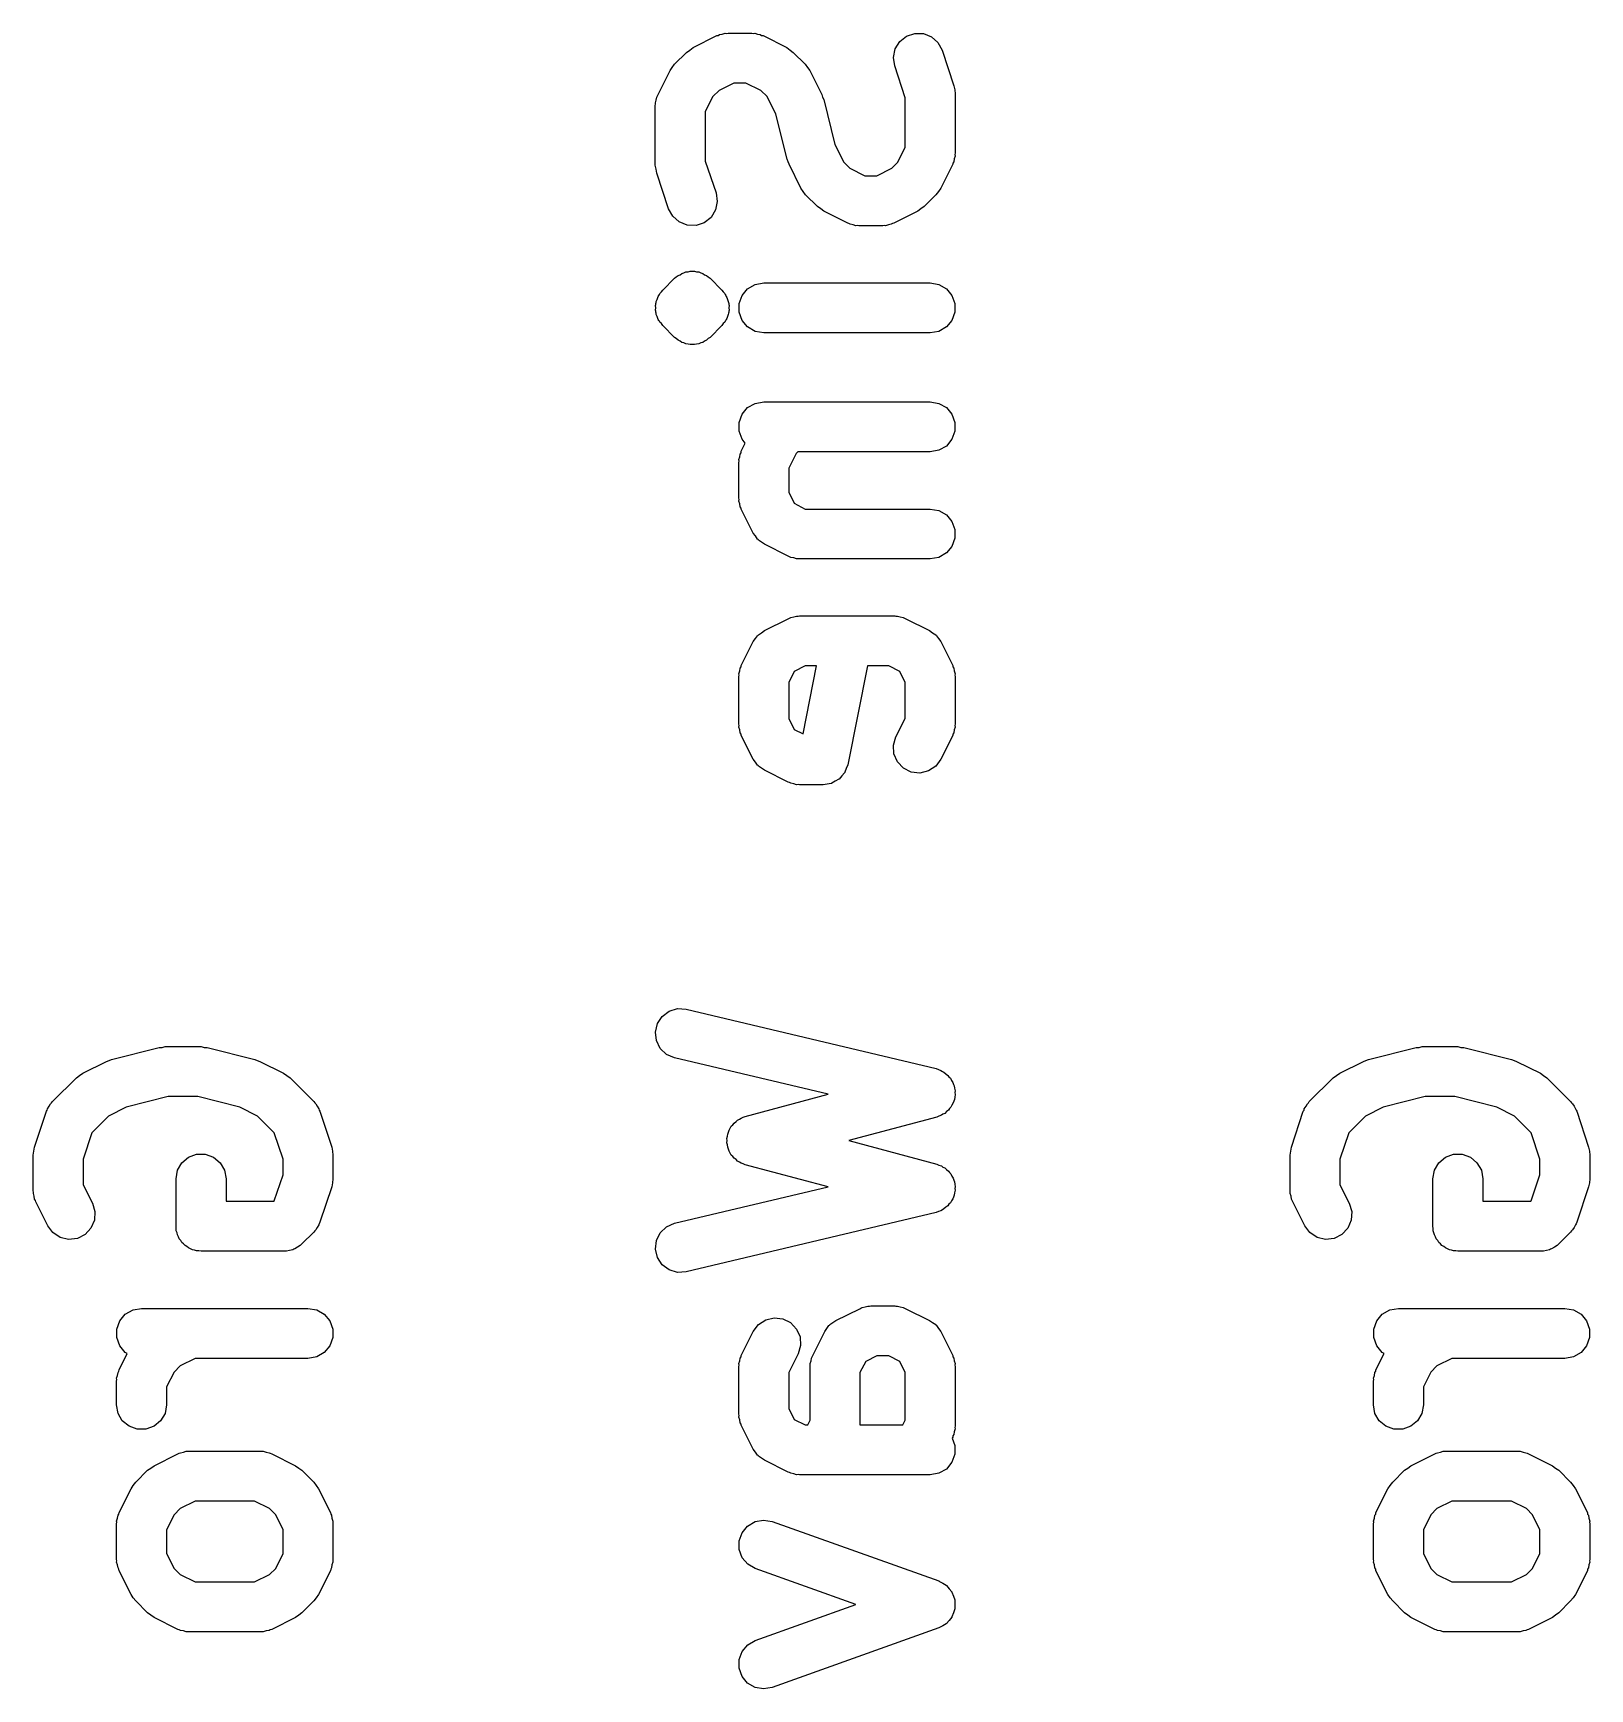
# Model space of a CAD drawing. Extents: x 91.3 to 189.8, y -113.5 to -60.4.
# Drawn here: x 138.6 to 144.83, y -107.16 to -100.53 of the extents above; entities that cross this region are included whole.
import ezdxf

# ---------------------------------------------------------------- set-up
doc = ezdxf.new("R2010")
doc.units = 0
doc.header["$MEASUREMENT"] = 0
doc.layers.add('BLACK', color=7, linetype='CONTINUOUS')

msp = doc.modelspace()

# ---------------------------------------------------------------- linework, layer by layer
at = {"layer": 'Black'}
for p, q in [((141.243, -100.592), (141.338, -100.544)), ((141.338, -100.544), (141.344, -100.543)), ((141.344, -100.543), (141.349, -100.54)), ((141.349, -100.54), (141.36, -100.538)), ((141.36, -100.538), (141.371, -100.534)), ((141.371, -100.534), (141.377, -100.535)), ((141.377, -100.535), (141.383, -100.534)), ((141.383, -100.534), (141.478, -100.534)), ((141.478, -100.534), (141.484, -100.535)), ((141.484, -100.535), (141.49, -100.534)), ((141.49, -100.534), (141.501, -100.538)), ((141.501, -100.538), (141.512, -100.54)), ((141.512, -100.54), (141.517, -100.543)), ((141.517, -100.543), (141.523, -100.544)), ((141.523, -100.544), (141.618, -100.592)), ((142.07, -100.567), (142.097, -100.546)), ((142.097, -100.546), (142.13, -100.535)), ((142.13, -100.535), (142.165, -100.536)), ((142.165, -100.536), (142.197, -100.549)), ((141.169, -100.658), (141.217, -100.611)), ((141.217, -100.611), (141.23, -100.602)), ((141.23, -100.602), (141.243, -100.592)), ((141.618, -100.592), (141.631, -100.602)), ((141.631, -100.602), (141.644, -100.611)), ((141.644, -100.611), (141.692, -100.658)), ((142.045, -100.631), (142.052, -100.597)), ((142.052, -100.597), (142.07, -100.567)), ((142.197, -100.549), (142.223, -100.572)), ((142.223, -100.572), (142.24, -100.602)), ((142.24, -100.602), (142.287, -100.745)), ((141.151, -100.684), (141.16, -100.671)), ((141.16, -100.671), (141.169, -100.658)), ((141.692, -100.658), (141.701, -100.671)), ((141.701, -100.671), (141.71, -100.684)), ((142.05, -100.665), (142.045, -100.631)), ((142.092, -100.793), (142.05, -100.665)), ((141.103, -100.78), (141.151, -100.684)), ((141.406, -100.734), (141.347, -100.764)), ((141.454, -100.734), (141.406, -100.734)), ((141.514, -100.764), (141.454, -100.734)), ((141.71, -100.684), (141.758, -100.78)), ((142.287, -100.745), (142.29, -100.761)), ((141.093, -100.813), (141.096, -100.802)), ((141.096, -100.802), (141.098, -100.79)), ((141.098, -100.79), (141.101, -100.785)), ((141.101, -100.785), (141.103, -100.78)), ((141.322, -100.788), (141.292, -100.848)), ((141.347, -100.764), (141.322, -100.788)), ((141.539, -100.788), (141.514, -100.764)), ((141.574, -100.859), (141.539, -100.788)), ((141.758, -100.78), (141.761, -100.79)), ((141.761, -100.79), (141.766, -100.8)), ((141.766, -100.8), (141.811, -100.98)), ((142.092, -100.991), (142.092, -100.793)), ((142.29, -100.761), (142.292, -100.777)), ((142.292, -100.777), (142.292, -101.015)), ((141.092, -100.824), (141.093, -100.819)), ((141.092, -101.062), (141.092, -100.824)), ((141.093, -100.819), (141.093, -100.813)), ((141.292, -100.848), (141.292, -101.046)), ((141.619, -101.039), (141.574, -100.859)), ((141.811, -100.98), (141.846, -101.051)), ((142.063, -101.051), (142.092, -100.991)), ((141.095, -101.078), (141.092, -101.062)), ((141.292, -101.046), (141.335, -101.174)), ((141.624, -101.049), (141.619, -101.039)), ((141.627, -101.059), (141.624, -101.049)), ((141.674, -101.155), (141.627, -101.059)), ((141.846, -101.051), (141.871, -101.075)), ((141.871, -101.075), (141.93, -101.105)), ((141.978, -101.105), (142.038, -101.075)), ((142.038, -101.075), (142.063, -101.051)), ((142.282, -101.059), (142.234, -101.155)), ((142.283, -101.054), (142.282, -101.059)), ((142.286, -101.049), (142.283, -101.054)), ((142.288, -101.037), (142.286, -101.049)), ((142.292, -101.026), (142.288, -101.037)), ((142.292, -101.015), (142.291, -101.02)), ((142.291, -101.02), (142.292, -101.026)), ((141.098, -101.094), (141.095, -101.078)), ((141.145, -101.237), (141.098, -101.094)), ((141.93, -101.105), (141.978, -101.105)), ((141.34, -101.208), (141.333, -101.242)), ((141.335, -101.174), (141.34, -101.208)), ((141.684, -101.168), (141.674, -101.155)), ((141.693, -101.181), (141.684, -101.168)), ((141.741, -101.228), (141.693, -101.181)), ((142.215, -101.181), (142.168, -101.228)), ((142.225, -101.168), (142.215, -101.181)), ((142.234, -101.155), (142.225, -101.168)), ((141.162, -101.267), (141.145, -101.237)), ((141.188, -101.29), (141.162, -101.267)), ((141.315, -101.272), (141.288, -101.293)), ((141.333, -101.242), (141.315, -101.272)), ((141.754, -101.238), (141.741, -101.228)), ((141.767, -101.247), (141.754, -101.238)), ((141.862, -101.295), (141.767, -101.247)), ((142.142, -101.247), (142.047, -101.295)), ((142.155, -101.238), (142.142, -101.247)), ((142.168, -101.228), (142.155, -101.238)), ((141.22, -101.303), (141.188, -101.29)), ((141.255, -101.304), (141.22, -101.303)), ((141.288, -101.293), (141.255, -101.304)), ((141.867, -101.296), (141.862, -101.295)), ((141.872, -101.299), (141.867, -101.296)), ((141.884, -101.301), (141.872, -101.299)), ((141.895, -101.305), (141.884, -101.301)), ((141.901, -101.304), (141.895, -101.305)), ((141.907, -101.305), (141.901, -101.304)), ((142.002, -101.305), (141.907, -101.305)), ((142.008, -101.304), (142.002, -101.305)), ((142.013, -101.305), (142.008, -101.304)), ((142.025, -101.301), (142.013, -101.305)), ((142.036, -101.299), (142.025, -101.301)), ((142.041, -101.296), (142.036, -101.299)), ((142.047, -101.295), (142.041, -101.296)), ((141.122, -101.563), (141.169, -101.515)), ((141.169, -101.515), (141.176, -101.51)), ((141.176, -101.51), (141.183, -101.504)), ((141.183, -101.504), (141.191, -101.501)), ((141.191, -101.501), (141.198, -101.496)), ((141.198, -101.496), (141.206, -101.493)), ((141.206, -101.493), (141.214, -101.49)), ((141.214, -101.49), (141.223, -101.489)), ((141.223, -101.489), (141.231, -101.487)), ((141.231, -101.487), (141.24, -101.487)), ((141.24, -101.487), (141.249, -101.487)), ((141.249, -101.487), (141.257, -101.489)), ((141.257, -101.489), (141.266, -101.49)), ((141.266, -101.49), (141.274, -101.493)), ((141.274, -101.493), (141.282, -101.496)), ((141.282, -101.496), (141.289, -101.501)), ((141.289, -101.501), (141.297, -101.504)), ((141.297, -101.504), (141.304, -101.51)), ((141.304, -101.51), (141.311, -101.515)), ((141.311, -101.515), (141.358, -101.563)), ((141.461, -101.557), (141.492, -101.54)), ((141.492, -101.54), (141.526, -101.534)), ((141.526, -101.534), (142.192, -101.534)), ((142.192, -101.534), (142.227, -101.54)), ((142.227, -101.54), (142.257, -101.557)), ((141.096, -101.608), (141.099, -101.6)), ((141.099, -101.6), (141.102, -101.592)), ((141.102, -101.592), (141.104, -101.588)), ((141.104, -101.588), (141.106, -101.584)), ((141.106, -101.584), (141.109, -101.58)), ((141.109, -101.58), (141.11, -101.576)), ((141.11, -101.576), (141.117, -101.57)), ((141.117, -101.57), (141.122, -101.563)), ((141.358, -101.563), (141.363, -101.57)), ((141.363, -101.57), (141.37, -101.576)), ((141.37, -101.576), (141.371, -101.58)), ((141.371, -101.58), (141.374, -101.584)), ((141.374, -101.584), (141.376, -101.588)), ((141.376, -101.588), (141.378, -101.592)), ((141.378, -101.592), (141.381, -101.6)), ((141.381, -101.6), (141.384, -101.608)), ((141.427, -101.616), (141.439, -101.584)), ((141.439, -101.584), (141.461, -101.557)), ((142.257, -101.557), (142.279, -101.584)), ((142.279, -101.584), (142.291, -101.616)), ((141.093, -101.625), (141.094, -101.621)), ((141.094, -101.634), (141.093, -101.625)), ((141.093, -101.643), (141.094, -101.634)), ((141.094, -101.647), (141.093, -101.643)), ((141.094, -101.616), (141.095, -101.612)), ((141.094, -101.621), (141.094, -101.616)), ((141.094, -101.651), (141.094, -101.647)), ((141.095, -101.655), (141.094, -101.651)), ((141.095, -101.612), (141.096, -101.608)), ((141.096, -101.66), (141.095, -101.655)), ((141.099, -101.668), (141.096, -101.66)), ((141.102, -101.676), (141.099, -101.668)), ((141.381, -101.668), (141.378, -101.676)), ((141.384, -101.66), (141.381, -101.668)), ((141.384, -101.608), (141.385, -101.612)), ((141.385, -101.655), (141.384, -101.66)), ((141.385, -101.612), (141.386, -101.616)), ((141.386, -101.651), (141.385, -101.655)), ((141.386, -101.616), (141.386, -101.621)), ((141.386, -101.621), (141.387, -101.625)), ((141.387, -101.625), (141.386, -101.634)), ((141.386, -101.634), (141.387, -101.643)), ((141.387, -101.643), (141.386, -101.647)), ((141.386, -101.647), (141.386, -101.651)), ((141.427, -101.651), (141.427, -101.616)), ((141.439, -101.684), (141.427, -101.651)), ((142.291, -101.651), (142.279, -101.684)), ((142.291, -101.616), (142.291, -101.651)), ((141.104, -101.68), (141.102, -101.676)), ((141.106, -101.684), (141.104, -101.68)), ((141.109, -101.687), (141.106, -101.684)), ((141.11, -101.691), (141.109, -101.687)), ((141.117, -101.697), (141.11, -101.691)), ((141.122, -101.705), (141.117, -101.697)), ((141.169, -101.752), (141.122, -101.705)), ((141.358, -101.705), (141.311, -101.752)), ((141.363, -101.697), (141.358, -101.705)), ((141.37, -101.691), (141.363, -101.697)), ((141.371, -101.687), (141.37, -101.691)), ((141.374, -101.684), (141.371, -101.687)), ((141.376, -101.68), (141.374, -101.684)), ((141.378, -101.676), (141.376, -101.68)), ((141.461, -101.71), (141.439, -101.684)), ((141.492, -101.728), (141.461, -101.71)), ((141.526, -101.734), (141.492, -101.728)), ((142.192, -101.734), (141.526, -101.734)), ((142.227, -101.728), (142.192, -101.734)), ((142.257, -101.71), (142.227, -101.728)), ((142.279, -101.684), (142.257, -101.71)), ((141.176, -101.757), (141.169, -101.752)), ((141.183, -101.763), (141.176, -101.757)), ((141.191, -101.767), (141.183, -101.763)), ((141.198, -101.772), (141.191, -101.767)), ((141.206, -101.774), (141.198, -101.772)), ((141.214, -101.778), (141.206, -101.774)), ((141.223, -101.779), (141.214, -101.778)), ((141.231, -101.781), (141.223, -101.779)), ((141.24, -101.78), (141.231, -101.781)), ((141.249, -101.781), (141.24, -101.78)), ((141.257, -101.779), (141.249, -101.781)), ((141.266, -101.778), (141.257, -101.779)), ((141.274, -101.774), (141.266, -101.778)), ((141.282, -101.772), (141.274, -101.774)), ((141.289, -101.767), (141.282, -101.772)), ((141.297, -101.763), (141.289, -101.767)), ((141.304, -101.757), (141.297, -101.763)), ((141.311, -101.752), (141.304, -101.757)), ((141.427, -102.093), (141.439, -102.06)), ((141.439, -102.06), (141.461, -102.033)), ((141.461, -102.033), (141.492, -102.016)), ((141.492, -102.016), (141.526, -102.01)), ((141.526, -102.01), (142.192, -102.01)), ((142.192, -102.01), (142.227, -102.016)), ((142.227, -102.016), (142.257, -102.033)), ((142.257, -102.033), (142.279, -102.06)), ((142.279, -102.06), (142.291, -102.093)), ((141.427, -102.127), (141.427, -102.093)), ((141.439, -102.16), (141.427, -102.127)), ((142.291, -102.127), (142.279, -102.16)), ((142.291, -102.093), (142.291, -102.127)), ((141.436, -102.208), (141.452, -102.176)), ((141.452, -102.176), (141.439, -102.16)), ((142.257, -102.187), (142.227, -102.204)), ((142.279, -102.16), (142.257, -102.187)), ((141.426, -102.241), (141.43, -102.23)), ((141.427, -102.247), (141.426, -102.241)), ((141.426, -102.253), (141.427, -102.247)), ((141.426, -102.396), (141.426, -102.253)), ((141.43, -102.23), (141.432, -102.219)), ((141.432, -102.219), (141.435, -102.214)), ((141.435, -102.214), (141.436, -102.208)), ((141.656, -102.217), (141.626, -102.276)), ((141.662, -102.21), (141.656, -102.217)), ((142.192, -102.21), (141.662, -102.21)), ((142.227, -102.204), (142.192, -102.21)), ((141.626, -102.276), (141.626, -102.372)), ((141.427, -102.401), (141.426, -102.396)), ((141.426, -102.407), (141.427, -102.401)), ((141.626, -102.372), (141.648, -102.416)), ((141.43, -102.418), (141.426, -102.407)), ((141.432, -102.43), (141.43, -102.418)), ((141.435, -102.435), (141.432, -102.43)), ((141.436, -102.44), (141.435, -102.435)), ((141.484, -102.536), (141.436, -102.44)), ((141.648, -102.416), (141.692, -102.439)), ((141.692, -102.439), (142.192, -102.439)), ((142.192, -102.439), (142.227, -102.445)), ((142.227, -102.445), (142.257, -102.462)), ((142.257, -102.462), (142.279, -102.489)), ((142.279, -102.489), (142.291, -102.521)), ((142.291, -102.521), (142.291, -102.556)), ((141.493, -102.547), (141.484, -102.536)), ((141.501, -102.56), (141.493, -102.547)), ((141.503, -102.561), (141.501, -102.56)), ((141.505, -102.564), (141.503, -102.561)), ((141.517, -102.572), (141.505, -102.564)), ((141.529, -102.58), (141.517, -102.572)), ((141.624, -102.628), (141.529, -102.58)), ((142.279, -102.589), (142.257, -102.615)), ((142.291, -102.556), (142.279, -102.589)), ((141.629, -102.63), (141.624, -102.628)), ((141.634, -102.633), (141.629, -102.63)), ((141.646, -102.635), (141.634, -102.633)), ((141.657, -102.638), (141.646, -102.635)), ((141.663, -102.638), (141.657, -102.638)), ((141.669, -102.639), (141.663, -102.638)), ((142.192, -102.639), (141.669, -102.639)), ((142.227, -102.633), (142.192, -102.639)), ((142.257, -102.615), (142.227, -102.633)), ((141.517, -102.934), (141.529, -102.925)), ((141.529, -102.925), (141.624, -102.878)), ((141.624, -102.878), (141.629, -102.876)), ((141.629, -102.876), (141.634, -102.873)), ((141.634, -102.873), (141.646, -102.871)), ((141.646, -102.871), (141.657, -102.868)), ((141.657, -102.868), (141.663, -102.868)), ((141.663, -102.868), (141.669, -102.867)), ((141.669, -102.867), (142.05, -102.867)), ((142.05, -102.867), (142.055, -102.868)), ((142.055, -102.868), (142.061, -102.868)), ((142.061, -102.868), (142.072, -102.871)), ((142.072, -102.871), (142.084, -102.873)), ((142.084, -102.873), (142.089, -102.876)), ((142.089, -102.876), (142.094, -102.878)), ((142.094, -102.878), (142.189, -102.925)), ((142.189, -102.925), (142.201, -102.934)), ((141.436, -103.065), (141.484, -102.97)), ((141.484, -102.97), (141.493, -102.958)), ((141.493, -102.958), (141.501, -102.946)), ((141.501, -102.946), (141.503, -102.944)), ((141.503, -102.944), (141.505, -102.942)), ((141.505, -102.942), (141.517, -102.934)), ((142.201, -102.934), (142.214, -102.942)), ((142.214, -102.942), (142.215, -102.944)), ((142.215, -102.944), (142.217, -102.946)), ((142.217, -102.946), (142.225, -102.958)), ((142.225, -102.958), (142.234, -102.97)), ((142.234, -102.97), (142.282, -103.065)), ((141.435, -103.071), (141.436, -103.065)), ((142.282, -103.065), (142.283, -103.071)), ((141.426, -103.099), (141.43, -103.087)), ((141.427, -103.104), (141.426, -103.099)), ((141.426, -103.11), (141.427, -103.104)), ((141.426, -103.3), (141.426, -103.11)), ((141.43, -103.087), (141.432, -103.076)), ((141.432, -103.076), (141.435, -103.071)), ((141.648, -103.089), (141.626, -103.134)), ((141.692, -103.067), (141.648, -103.089)), ((141.683, -103.339), (141.737, -103.067)), ((141.737, -103.067), (141.692, -103.067)), ((141.941, -103.067), (141.862, -103.463)), ((142.026, -103.067), (141.941, -103.067)), ((142.07, -103.089), (142.026, -103.067)), ((142.092, -103.134), (142.07, -103.089)), ((142.283, -103.071), (142.286, -103.076)), ((142.286, -103.076), (142.288, -103.087)), ((142.288, -103.087), (142.292, -103.099)), ((142.292, -103.099), (142.291, -103.104)), ((142.291, -103.104), (142.292, -103.11)), ((142.292, -103.11), (142.292, -103.3)), ((141.626, -103.134), (141.626, -103.277)), ((142.092, -103.277), (142.092, -103.134)), ((141.427, -103.306), (141.426, -103.3)), ((141.426, -103.312), (141.427, -103.306)), ((141.43, -103.323), (141.426, -103.312)), ((141.432, -103.335), (141.43, -103.323)), ((141.626, -103.277), (141.648, -103.321)), ((141.648, -103.321), (141.683, -103.339)), ((142.055, -103.351), (142.092, -103.277)), ((142.288, -103.323), (142.286, -103.335)), ((142.292, -103.312), (142.288, -103.323)), ((142.292, -103.3), (142.291, -103.306)), ((142.291, -103.306), (142.292, -103.312)), ((141.435, -103.34), (141.432, -103.335)), ((141.436, -103.345), (141.435, -103.34)), ((141.484, -103.44), (141.436, -103.345)), ((142.045, -103.384), (142.055, -103.351)), ((142.047, -103.419), (142.045, -103.384)), ((142.282, -103.345), (142.234, -103.44)), ((142.283, -103.34), (142.282, -103.345)), ((142.286, -103.335), (142.283, -103.34)), ((141.493, -103.452), (141.484, -103.44)), ((141.501, -103.464), (141.493, -103.452)), ((141.862, -103.463), (141.856, -103.478)), ((142.061, -103.451), (142.047, -103.419)), ((142.085, -103.476), (142.061, -103.451)), ((142.234, -103.44), (142.214, -103.468)), ((141.503, -103.466), (141.501, -103.464)), ((141.505, -103.468), (141.503, -103.466)), ((141.517, -103.476), (141.505, -103.468)), ((141.529, -103.485), (141.517, -103.476)), ((141.624, -103.533), (141.529, -103.485)), ((141.812, -103.529), (141.798, -103.537)), ((141.826, -103.521), (141.812, -103.529)), ((141.827, -103.521), (141.826, -103.521)), ((141.828, -103.52), (141.827, -103.521)), ((141.839, -103.507), (141.828, -103.52)), ((141.849, -103.495), (141.839, -103.507)), ((141.85, -103.494), (141.849, -103.495)), ((141.856, -103.478), (141.85, -103.493)), ((141.85, -103.493), (141.85, -103.494)), ((142.116, -103.492), (142.085, -103.476)), ((142.151, -103.496), (142.116, -103.492)), ((142.185, -103.487), (142.151, -103.496)), ((142.214, -103.468), (142.185, -103.487)), ((141.629, -103.534), (141.624, -103.533)), ((141.634, -103.537), (141.629, -103.534)), ((141.646, -103.539), (141.634, -103.537)), ((141.657, -103.543), (141.646, -103.539)), ((141.663, -103.542), (141.657, -103.543)), ((141.669, -103.543), (141.663, -103.542)), ((141.764, -103.543), (141.669, -103.543)), ((141.78, -103.541), (141.764, -103.543)), ((141.796, -103.538), (141.78, -103.541)), ((141.797, -103.538), (141.796, -103.538)), ((141.798, -103.537), (141.797, -103.538)), ((141.12, -104.47), (141.148, -104.449)), ((141.148, -104.449), (141.181, -104.439)), ((141.181, -104.439), (141.216, -104.441)), ((141.216, -104.441), (142.216, -104.679)), ((141.093, -104.533), (141.101, -104.499)), ((141.101, -104.499), (141.12, -104.47)), ((141.097, -104.567), (141.093, -104.533)), ((141.112, -104.598), (141.097, -104.567)), ((138.801, -104.697), (138.896, -104.65)), ((138.896, -104.65), (138.906, -104.646)), ((138.906, -104.646), (138.916, -104.642)), ((138.916, -104.642), (139.107, -104.594)), ((139.107, -104.594), (139.119, -104.594)), ((139.119, -104.594), (139.131, -104.591)), ((139.131, -104.591), (139.274, -104.591)), ((139.274, -104.591), (139.286, -104.594)), ((139.286, -104.594), (139.298, -104.594)), ((139.298, -104.594), (139.489, -104.642)), ((139.489, -104.642), (139.499, -104.646)), ((139.499, -104.646), (139.509, -104.65)), ((139.509, -104.65), (139.604, -104.697)), ((141.137, -104.622), (141.112, -104.598)), ((141.169, -104.636), (141.137, -104.622)), ((141.784, -104.782), (141.169, -104.636)), ((143.831, -104.697), (143.926, -104.65)), ((143.926, -104.65), (143.936, -104.646)), ((143.936, -104.646), (143.946, -104.642)), ((143.946, -104.642), (144.137, -104.594)), ((144.137, -104.594), (144.149, -104.594)), ((144.149, -104.594), (144.161, -104.591)), ((144.161, -104.591), (144.304, -104.591)), ((144.304, -104.591), (144.316, -104.594)), ((144.316, -104.594), (144.328, -104.594)), ((144.328, -104.594), (144.519, -104.642)), ((144.519, -104.642), (144.529, -104.646)), ((144.529, -104.646), (144.539, -104.65)), ((144.539, -104.65), (144.634, -104.697)), ((138.679, -104.811), (138.775, -104.716)), ((138.775, -104.716), (138.788, -104.707)), ((138.788, -104.707), (138.801, -104.697)), ((139.604, -104.697), (139.617, -104.707)), ((139.617, -104.707), (139.63, -104.716)), ((139.63, -104.716), (139.725, -104.811)), ((142.216, -104.679), (142.225, -104.683)), ((142.225, -104.683), (142.235, -104.686)), ((142.235, -104.686), (142.241, -104.69)), ((142.241, -104.69), (142.247, -104.693)), ((142.247, -104.693), (142.255, -104.7)), ((142.255, -104.7), (142.263, -104.706)), ((142.263, -104.706), (142.267, -104.712)), ((142.267, -104.712), (142.273, -104.717)), ((142.273, -104.717), (142.277, -104.726)), ((143.709, -104.811), (143.805, -104.716)), ((143.805, -104.716), (143.818, -104.707)), ((143.818, -104.707), (143.831, -104.697)), ((144.634, -104.697), (144.647, -104.707)), ((144.647, -104.707), (144.66, -104.716)), ((144.66, -104.716), (144.755, -104.811)), ((141.452, -104.871), (141.784, -104.782)), ((142.277, -104.726), (142.283, -104.735)), ((142.283, -104.735), (142.285, -104.742)), ((142.285, -104.742), (142.288, -104.748)), ((142.288, -104.748), (142.289, -104.758)), ((142.289, -104.758), (142.292, -104.768)), ((142.292, -104.783), (142.29, -104.793)), ((142.292, -104.768), (142.291, -104.775)), ((142.291, -104.775), (142.292, -104.783)), ((138.608, -104.993), (138.655, -104.85)), ((138.655, -104.85), (138.658, -104.845)), ((138.658, -104.845), (138.659, -104.84)), ((138.659, -104.84), (138.666, -104.83)), ((138.666, -104.83), (138.672, -104.82)), ((138.672, -104.82), (138.676, -104.816)), ((138.676, -104.816), (138.679, -104.811)), ((138.975, -104.833), (138.904, -104.869)), ((139.143, -104.791), (138.975, -104.833)), ((139.261, -104.791), (139.143, -104.791)), ((139.429, -104.833), (139.261, -104.791)), ((139.5, -104.869), (139.429, -104.833)), ((139.725, -104.811), (139.729, -104.816)), ((139.729, -104.816), (139.733, -104.82)), ((139.733, -104.82), (139.739, -104.83)), ((139.739, -104.83), (139.745, -104.84)), ((139.745, -104.84), (139.747, -104.845)), ((139.747, -104.845), (139.75, -104.85)), ((139.75, -104.85), (139.797, -104.993)), ((142.257, -104.851), (142.25, -104.859)), ((142.265, -104.845), (142.257, -104.851)), ((142.269, -104.839), (142.265, -104.845)), ((142.274, -104.834), (142.269, -104.839)), ((142.279, -104.825), (142.274, -104.834)), ((142.284, -104.816), (142.279, -104.825)), ((142.286, -104.809), (142.284, -104.816)), ((142.289, -104.803), (142.286, -104.809)), ((142.29, -104.793), (142.289, -104.803)), ((143.638, -104.993), (143.685, -104.85)), ((143.685, -104.85), (143.688, -104.845)), ((143.688, -104.845), (143.689, -104.84)), ((143.689, -104.84), (143.696, -104.83)), ((143.696, -104.83), (143.702, -104.82)), ((143.702, -104.82), (143.706, -104.816)), ((143.706, -104.816), (143.709, -104.811)), ((144.005, -104.833), (143.934, -104.869)), ((144.173, -104.791), (144.005, -104.833)), ((144.291, -104.791), (144.173, -104.791)), ((144.459, -104.833), (144.291, -104.791)), ((144.53, -104.869), (144.459, -104.833)), ((144.755, -104.811), (144.759, -104.816)), ((144.759, -104.816), (144.763, -104.82)), ((144.763, -104.82), (144.769, -104.83)), ((144.769, -104.83), (144.775, -104.84)), ((144.775, -104.84), (144.777, -104.845)), ((144.777, -104.845), (144.78, -104.85)), ((144.78, -104.85), (144.827, -104.993)), ((138.904, -104.869), (138.837, -104.936)), ((139.567, -104.936), (139.5, -104.869)), ((141.387, -104.925), (141.392, -104.918)), ((141.392, -104.918), (141.396, -104.91)), ((141.396, -104.91), (141.402, -104.904)), ((141.402, -104.904), (141.407, -104.897)), ((141.407, -104.897), (141.415, -104.891)), ((141.415, -104.891), (141.421, -104.885)), ((141.421, -104.885), (141.429, -104.882)), ((141.429, -104.882), (141.436, -104.877)), ((141.436, -104.877), (141.444, -104.874)), ((141.444, -104.874), (141.452, -104.871)), ((142.218, -104.873), (141.866, -104.967)), ((142.227, -104.869), (142.218, -104.873)), ((142.237, -104.866), (142.227, -104.869)), ((142.243, -104.862), (142.237, -104.866)), ((142.25, -104.859), (142.243, -104.862)), ((143.934, -104.869), (143.867, -104.936)), ((144.597, -104.936), (144.53, -104.869)), ((138.837, -104.936), (138.802, -105.041)), ((139.602, -105.041), (139.567, -104.936)), ((141.378, -104.959), (141.381, -104.95)), ((141.379, -104.967), (141.378, -104.959)), ((141.378, -104.976), (141.379, -104.967)), ((141.381, -104.984), (141.378, -104.976)), ((141.381, -104.95), (141.382, -104.941)), ((141.382, -104.993), (141.381, -104.984)), ((141.382, -104.941), (141.385, -104.933)), ((141.385, -104.933), (141.387, -104.925)), ((141.866, -104.967), (142.218, -105.061)), ((143.867, -104.936), (143.832, -105.041)), ((144.632, -105.041), (144.597, -104.936)), ((138.602, -105.025), (138.605, -105.009)), ((138.602, -105.168), (138.602, -105.025)), ((138.605, -105.009), (138.608, -104.993)), ((138.802, -105.041), (138.802, -105.144)), ((139.197, -105.056), (139.224, -105.033)), ((139.224, -105.033), (139.256, -105.022)), ((139.256, -105.022), (139.291, -105.022)), ((139.291, -105.022), (139.324, -105.033)), ((139.324, -105.033), (139.35, -105.056)), ((139.602, -105.104), (139.602, -105.041)), ((139.797, -104.993), (139.8, -105.009)), ((139.8, -105.009), (139.802, -105.025)), ((139.802, -105.025), (139.802, -105.12)), ((141.385, -105.001), (141.382, -104.993)), ((141.387, -105.009), (141.385, -105.001)), ((141.392, -105.017), (141.387, -105.009)), ((141.396, -105.025), (141.392, -105.017)), ((141.402, -105.031), (141.396, -105.025)), ((141.407, -105.038), (141.402, -105.031)), ((141.415, -105.043), (141.407, -105.038)), ((141.421, -105.049), (141.415, -105.043)), ((141.429, -105.053), (141.421, -105.049)), ((141.436, -105.058), (141.429, -105.053)), ((143.632, -105.025), (143.635, -105.009)), ((143.632, -105.168), (143.632, -105.025)), ((143.635, -105.009), (143.638, -104.993)), ((143.832, -105.041), (143.832, -105.144)), ((144.227, -105.056), (144.254, -105.033)), ((144.254, -105.033), (144.286, -105.022)), ((144.286, -105.022), (144.321, -105.022)), ((144.321, -105.022), (144.354, -105.033)), ((144.354, -105.033), (144.38, -105.056)), ((144.632, -105.104), (144.632, -105.041)), ((144.827, -104.993), (144.83, -105.009)), ((144.83, -105.009), (144.832, -105.025)), ((144.832, -105.025), (144.832, -105.12)), ((139.174, -105.12), (139.18, -105.086)), ((139.174, -105.31), (139.174, -105.12)), ((139.18, -105.086), (139.197, -105.056)), ((139.35, -105.056), (139.368, -105.086)), ((139.368, -105.086), (139.374, -105.12)), ((139.374, -105.12), (139.374, -105.21)), ((139.567, -105.209), (139.602, -105.104)), ((139.802, -105.12), (139.8, -105.136)), ((141.444, -105.06), (141.436, -105.058)), ((141.452, -105.064), (141.444, -105.06)), ((141.784, -105.152), (141.452, -105.064)), ((142.218, -105.061), (142.227, -105.065)), ((142.227, -105.065), (142.237, -105.068)), ((142.237, -105.068), (142.243, -105.073)), ((142.243, -105.073), (142.25, -105.076)), ((142.25, -105.076), (142.257, -105.083)), ((142.257, -105.083), (142.265, -105.089)), ((142.265, -105.089), (142.269, -105.095)), ((142.269, -105.095), (142.274, -105.1)), ((142.274, -105.1), (142.279, -105.109)), ((142.279, -105.109), (142.284, -105.118)), ((142.284, -105.118), (142.286, -105.125)), ((144.204, -105.12), (144.21, -105.086)), ((144.204, -105.31), (144.204, -105.12)), ((144.21, -105.086), (144.227, -105.056)), ((144.38, -105.056), (144.398, -105.086)), ((144.398, -105.086), (144.404, -105.12)), ((144.404, -105.12), (144.404, -105.21)), ((144.597, -105.209), (144.632, -105.104)), ((144.832, -105.12), (144.83, -105.136)), ((138.603, -105.173), (138.602, -105.168)), ((138.603, -105.179), (138.603, -105.173)), ((138.606, -105.19), (138.603, -105.179)), ((138.802, -105.144), (138.839, -105.218)), ((139.797, -105.152), (139.75, -105.294)), ((139.8, -105.136), (139.797, -105.152)), ((141.169, -105.298), (141.784, -105.152)), ((142.288, -105.186), (142.285, -105.193)), ((142.286, -105.125), (142.289, -105.132)), ((142.289, -105.176), (142.288, -105.186)), ((142.289, -105.132), (142.29, -105.142)), ((142.292, -105.166), (142.289, -105.176)), ((142.29, -105.142), (142.292, -105.152)), ((142.292, -105.152), (142.291, -105.159)), ((142.291, -105.159), (142.292, -105.166)), ((143.633, -105.173), (143.632, -105.168)), ((143.633, -105.179), (143.633, -105.173)), ((143.636, -105.19), (143.633, -105.179)), ((143.832, -105.144), (143.869, -105.218)), ((144.827, -105.152), (144.78, -105.294)), ((144.83, -105.136), (144.827, -105.152)), ((138.608, -105.202), (138.606, -105.19)), ((138.611, -105.207), (138.608, -105.202)), ((138.613, -105.212), (138.611, -105.207)), ((138.661, -105.308), (138.613, -105.212)), ((138.839, -105.218), (138.849, -105.251)), ((138.849, -105.251), (138.847, -105.286)), ((139.374, -105.21), (139.566, -105.21)), ((139.566, -105.21), (139.567, -105.209)), ((142.225, -105.251), (142.216, -105.255)), ((142.235, -105.248), (142.225, -105.251)), ((142.241, -105.244), (142.235, -105.248)), ((142.247, -105.241), (142.241, -105.244)), ((142.255, -105.234), (142.247, -105.241)), ((142.263, -105.228), (142.255, -105.234)), ((142.267, -105.222), (142.263, -105.228)), ((142.273, -105.217), (142.267, -105.222)), ((142.277, -105.208), (142.273, -105.217)), ((142.283, -105.2), (142.277, -105.208)), ((142.285, -105.193), (142.283, -105.2)), ((143.638, -105.202), (143.636, -105.19)), ((143.641, -105.207), (143.638, -105.202)), ((143.643, -105.212), (143.641, -105.207)), ((143.691, -105.308), (143.643, -105.212)), ((143.869, -105.218), (143.879, -105.251)), ((143.879, -105.251), (143.877, -105.286)), ((144.404, -105.21), (144.596, -105.21)), ((144.596, -105.21), (144.597, -105.209)), ((138.681, -105.335), (138.661, -105.308)), ((138.833, -105.318), (138.81, -105.343)), ((138.847, -105.286), (138.833, -105.318)), ((139.175, -105.319), (139.174, -105.31)), ((139.739, -105.315), (139.733, -105.325)), ((139.745, -105.305), (139.739, -105.315)), ((139.747, -105.3), (139.745, -105.305)), ((139.75, -105.294), (139.747, -105.3)), ((141.112, -105.336), (141.137, -105.312)), ((141.137, -105.312), (141.169, -105.298)), ((142.216, -105.255), (141.216, -105.493)), ((143.711, -105.335), (143.691, -105.308)), ((143.863, -105.318), (143.84, -105.343)), ((143.877, -105.286), (143.863, -105.318)), ((144.205, -105.319), (144.204, -105.31)), ((144.769, -105.315), (144.763, -105.325)), ((144.775, -105.305), (144.769, -105.315)), ((144.777, -105.3), (144.775, -105.305)), ((144.78, -105.294), (144.777, -105.3)), ((138.71, -105.355), (138.681, -105.335)), ((138.744, -105.363), (138.71, -105.355)), ((138.779, -105.359), (138.744, -105.363)), ((138.81, -105.343), (138.779, -105.359)), ((139.175, -105.328), (139.175, -105.319)), ((139.178, -105.336), (139.175, -105.328)), ((139.18, -105.345), (139.178, -105.336)), ((139.184, -105.352), (139.18, -105.345)), ((139.187, -105.36), (139.184, -105.352)), ((139.193, -105.367), (139.187, -105.36)), ((139.197, -105.375), (139.193, -105.367)), ((139.204, -105.38), (139.197, -105.375)), ((139.21, -105.387), (139.204, -105.38)), ((139.674, -105.384), (139.671, -105.387)), ((139.678, -105.381), (139.674, -105.384)), ((139.725, -105.334), (139.678, -105.381)), ((139.729, -105.329), (139.725, -105.334)), ((139.733, -105.325), (139.729, -105.329)), ((141.093, -105.402), (141.097, -105.367)), ((141.097, -105.367), (141.112, -105.336)), ((143.74, -105.355), (143.711, -105.335)), ((143.774, -105.363), (143.74, -105.355)), ((143.809, -105.359), (143.774, -105.363)), ((143.84, -105.343), (143.809, -105.359)), ((144.205, -105.328), (144.205, -105.319)), ((144.208, -105.336), (144.205, -105.328)), ((144.21, -105.345), (144.208, -105.336)), ((144.214, -105.352), (144.21, -105.345)), ((144.217, -105.36), (144.214, -105.352)), ((144.223, -105.367), (144.217, -105.36)), ((144.227, -105.375), (144.223, -105.367)), ((144.234, -105.38), (144.227, -105.375)), ((144.24, -105.387), (144.234, -105.38)), ((144.704, -105.384), (144.701, -105.387)), ((144.708, -105.381), (144.704, -105.384)), ((144.755, -105.334), (144.708, -105.381)), ((144.759, -105.329), (144.755, -105.334)), ((144.763, -105.325), (144.759, -105.329)), ((139.217, -105.391), (139.21, -105.387)), ((139.224, -105.397), (139.217, -105.391)), ((139.232, -105.4), (139.224, -105.397)), ((139.24, -105.404), (139.232, -105.4)), ((139.248, -105.406), (139.24, -105.404)), ((139.256, -105.409), (139.248, -105.406)), ((139.265, -105.409), (139.256, -105.409)), ((139.274, -105.41), (139.265, -105.409)), ((139.607, -105.41), (139.274, -105.41)), ((139.611, -105.41), (139.607, -105.41)), ((139.616, -105.41), (139.611, -105.41)), ((139.628, -105.407), (139.616, -105.41)), ((139.641, -105.404), (139.628, -105.407)), ((139.645, -105.402), (139.641, -105.404)), ((139.649, -105.401), (139.645, -105.402)), ((139.66, -105.394), (139.649, -105.401)), ((139.671, -105.387), (139.66, -105.394)), ((141.101, -105.435), (141.093, -105.402)), ((141.12, -105.464), (141.101, -105.435)), ((144.247, -105.391), (144.24, -105.387)), ((144.254, -105.397), (144.247, -105.391)), ((144.262, -105.4), (144.254, -105.397)), ((144.27, -105.404), (144.262, -105.4)), ((144.278, -105.406), (144.27, -105.404)), ((144.286, -105.409), (144.278, -105.406)), ((144.295, -105.409), (144.286, -105.409)), ((144.304, -105.41), (144.295, -105.409)), ((144.637, -105.41), (144.304, -105.41)), ((144.641, -105.41), (144.637, -105.41)), ((144.646, -105.41), (144.641, -105.41)), ((144.658, -105.407), (144.646, -105.41)), ((144.671, -105.404), (144.658, -105.407)), ((144.675, -105.402), (144.671, -105.404)), ((144.679, -105.401), (144.675, -105.402)), ((144.69, -105.394), (144.679, -105.401)), ((144.701, -105.387), (144.69, -105.394)), ((141.148, -105.485), (141.12, -105.464)), ((141.181, -105.495), (141.148, -105.485)), ((141.216, -105.493), (141.181, -105.495)), ((138.971, -105.662), (139.002, -105.645)), ((139.002, -105.645), (139.036, -105.639)), ((139.036, -105.639), (139.702, -105.639)), ((139.702, -105.639), (139.737, -105.645)), ((139.737, -105.645), (139.767, -105.662)), ((141.814, -105.687), (141.91, -105.64)), ((141.91, -105.64), (141.915, -105.638)), ((141.915, -105.638), (141.92, -105.635)), ((141.92, -105.635), (141.932, -105.633)), ((141.932, -105.633), (141.943, -105.63)), ((141.943, -105.63), (141.949, -105.63)), ((141.949, -105.63), (141.954, -105.629)), ((141.954, -105.629), (142.05, -105.629)), ((142.05, -105.629), (142.055, -105.63)), ((142.055, -105.63), (142.061, -105.63)), ((142.061, -105.63), (142.072, -105.633)), ((142.072, -105.633), (142.084, -105.635)), ((142.084, -105.635), (142.089, -105.638)), ((142.089, -105.638), (142.094, -105.64)), ((142.094, -105.64), (142.189, -105.687)), ((144.001, -105.662), (144.032, -105.645)), ((144.032, -105.645), (144.066, -105.639)), ((144.066, -105.639), (144.732, -105.639)), ((144.732, -105.639), (144.767, -105.645)), ((144.767, -105.645), (144.797, -105.662)), ((138.937, -105.722), (138.949, -105.689)), ((138.949, -105.689), (138.971, -105.662)), ((139.767, -105.662), (139.789, -105.689)), ((139.789, -105.689), (139.801, -105.722)), ((141.484, -105.732), (141.505, -105.704)), ((141.505, -105.704), (141.534, -105.685)), ((141.534, -105.685), (141.567, -105.677)), ((141.567, -105.677), (141.602, -105.681)), ((141.602, -105.681), (141.633, -105.696)), ((141.633, -105.696), (141.657, -105.722)), ((141.778, -105.72), (141.786, -105.708)), ((141.786, -105.708), (141.789, -105.706)), ((141.789, -105.706), (141.79, -105.704)), ((141.79, -105.704), (141.803, -105.696)), ((141.803, -105.696), (141.814, -105.687)), ((142.189, -105.687), (142.201, -105.696)), ((142.201, -105.696), (142.214, -105.704)), ((142.214, -105.704), (142.215, -105.706)), ((142.215, -105.706), (142.217, -105.708)), ((142.217, -105.708), (142.225, -105.72)), ((143.967, -105.722), (143.979, -105.689)), ((143.979, -105.689), (144.001, -105.662)), ((144.797, -105.662), (144.819, -105.689)), ((144.819, -105.689), (144.831, -105.722)), ((138.937, -105.756), (138.937, -105.722)), ((138.949, -105.789), (138.937, -105.756)), ((139.801, -105.756), (139.789, -105.789)), ((139.801, -105.722), (139.801, -105.756)), ((141.436, -105.827), (141.484, -105.732)), ((141.657, -105.722), (141.671, -105.753)), ((141.671, -105.753), (141.673, -105.788)), ((141.722, -105.827), (141.77, -105.732)), ((141.77, -105.732), (141.778, -105.72)), ((142.225, -105.72), (142.234, -105.732)), ((142.234, -105.732), (142.282, -105.827)), ((143.967, -105.756), (143.967, -105.722)), ((143.979, -105.789), (143.967, -105.756)), ((144.831, -105.756), (144.819, -105.789)), ((144.831, -105.722), (144.831, -105.756)), ((138.946, -105.885), (138.979, -105.82)), ((138.971, -105.816), (138.949, -105.789)), ((138.979, -105.82), (138.971, -105.816)), ((139.25, -105.839), (139.19, -105.869)), ((139.702, -105.839), (139.25, -105.839)), ((139.737, -105.833), (139.702, -105.839)), ((139.767, -105.816), (139.737, -105.833)), ((139.789, -105.789), (139.767, -105.816)), ((141.426, -105.86), (141.43, -105.849)), ((141.43, -105.849), (141.432, -105.838)), ((141.432, -105.838), (141.435, -105.833)), ((141.435, -105.833), (141.436, -105.827)), ((141.663, -105.821), (141.626, -105.896)), ((141.673, -105.788), (141.663, -105.821)), ((141.712, -105.86), (141.715, -105.849)), ((141.715, -105.849), (141.717, -105.838)), ((141.717, -105.838), (141.72, -105.833)), ((141.72, -105.833), (141.722, -105.827)), ((141.978, -105.829), (141.934, -105.851)), ((142.026, -105.829), (141.978, -105.829)), ((142.07, -105.851), (142.026, -105.829)), ((142.282, -105.827), (142.283, -105.833)), ((142.283, -105.833), (142.286, -105.838)), ((142.286, -105.838), (142.288, -105.849)), ((142.288, -105.849), (142.292, -105.86)), ((143.976, -105.885), (144.009, -105.82)), ((144.001, -105.816), (143.979, -105.789)), ((144.009, -105.82), (144.001, -105.816)), ((144.28, -105.839), (144.22, -105.869)), ((144.732, -105.839), (144.28, -105.839)), ((144.767, -105.833), (144.732, -105.839)), ((144.797, -105.816), (144.767, -105.833)), ((144.819, -105.789), (144.797, -105.816)), ((138.936, -105.918), (138.94, -105.907)), ((138.94, -105.907), (138.942, -105.895)), ((138.942, -105.895), (138.945, -105.89)), ((138.945, -105.89), (138.946, -105.885)), ((139.166, -105.894), (139.136, -105.953)), ((139.19, -105.869), (139.166, -105.894)), ((141.427, -105.866), (141.426, -105.86)), ((141.426, -105.872), (141.427, -105.866)), ((141.426, -106.062), (141.426, -105.872)), ((141.626, -105.896), (141.626, -106.039)), ((141.711, -105.872), (141.712, -105.866)), ((141.711, -106.086), (141.711, -105.872)), ((141.712, -105.866), (141.712, -105.86)), ((141.934, -105.851), (141.911, -105.896)), ((141.911, -105.896), (141.911, -106.105)), ((142.092, -105.896), (142.07, -105.851)), ((142.092, -106.086), (142.092, -105.896)), ((142.292, -105.86), (142.291, -105.866)), ((142.291, -105.866), (142.292, -105.872)), ((142.292, -105.872), (142.292, -106.11)), ((143.966, -105.918), (143.97, -105.907)), ((143.97, -105.907), (143.972, -105.895)), ((143.972, -105.895), (143.975, -105.89)), ((143.975, -105.89), (143.976, -105.885)), ((144.196, -105.894), (144.166, -105.953)), ((144.22, -105.869), (144.196, -105.894)), ((138.937, -105.924), (138.936, -105.918)), ((138.936, -105.93), (138.937, -105.924)), ((138.936, -106.025), (138.936, -105.93)), ((139.136, -105.953), (139.136, -106.025)), ((143.967, -105.924), (143.966, -105.918)), ((143.966, -105.93), (143.967, -105.924)), ((143.966, -106.025), (143.966, -105.93)), ((144.166, -105.953), (144.166, -106.025)), ((138.942, -106.059), (138.936, -106.025)), ((139.136, -106.025), (139.13, -106.059)), ((141.626, -106.039), (141.648, -106.083)), ((143.972, -106.059), (143.966, -106.025)), ((144.166, -106.025), (144.16, -106.059)), ((138.959, -106.089), (138.942, -106.059)), ((138.986, -106.111), (138.959, -106.089)), ((139.018, -106.123), (138.986, -106.111)), ((139.086, -106.111), (139.053, -106.123)), ((139.112, -106.089), (139.086, -106.111)), ((139.13, -106.059), (139.112, -106.089)), ((141.427, -106.068), (141.426, -106.062)), ((141.426, -106.074), (141.427, -106.068)), ((141.43, -106.085), (141.426, -106.074)), ((141.432, -106.097), (141.43, -106.085)), ((141.435, -106.102), (141.432, -106.097)), ((141.436, -106.107), (141.435, -106.102)), ((141.484, -106.202), (141.436, -106.107)), ((141.648, -106.083), (141.692, -106.105)), ((141.692, -106.105), (141.702, -106.105)), ((141.702, -106.105), (141.711, -106.086)), ((141.911, -106.105), (142.083, -106.105)), ((142.083, -106.105), (142.092, -106.086)), ((142.292, -106.11), (142.291, -106.116)), ((143.989, -106.089), (143.972, -106.059)), ((144.016, -106.111), (143.989, -106.089)), ((144.048, -106.123), (144.016, -106.111)), ((144.116, -106.111), (144.083, -106.123)), ((144.142, -106.089), (144.116, -106.111)), ((144.16, -106.059), (144.142, -106.089)), ((139.053, -106.123), (139.018, -106.123)), ((142.282, -106.155), (142.28, -106.158)), ((142.28, -106.158), (142.291, -106.188)), ((142.283, -106.149), (142.282, -106.155)), ((142.286, -106.144), (142.283, -106.149)), ((142.288, -106.133), (142.286, -106.144)), ((142.292, -106.121), (142.288, -106.133)), ((142.291, -106.116), (142.292, -106.121)), ((144.083, -106.123), (144.048, -106.123)), ((139.086, -106.269), (139.181, -106.221)), ((139.181, -106.221), (139.187, -106.219)), ((139.187, -106.219), (139.192, -106.217)), ((139.192, -106.217), (139.204, -106.214)), ((139.204, -106.214), (139.215, -106.211)), ((139.215, -106.211), (139.221, -106.211)), ((139.221, -106.211), (139.226, -106.21)), ((139.226, -106.21), (139.512, -106.21)), ((139.512, -106.21), (139.518, -106.211)), ((139.518, -106.211), (139.523, -106.211)), ((139.523, -106.211), (139.535, -106.214)), ((139.535, -106.214), (139.546, -106.217)), ((139.546, -106.217), (139.551, -106.219)), ((139.551, -106.219), (139.557, -106.221)), ((139.557, -106.221), (139.652, -106.269)), ((141.493, -106.214), (141.484, -106.202)), ((141.501, -106.226), (141.493, -106.214)), ((141.503, -106.228), (141.501, -106.226)), ((141.505, -106.23), (141.503, -106.228)), ((141.517, -106.238), (141.505, -106.23)), ((141.529, -106.247), (141.517, -106.238)), ((142.291, -106.223), (142.279, -106.255)), ((142.291, -106.188), (142.291, -106.223)), ((144.116, -106.269), (144.211, -106.221)), ((144.211, -106.221), (144.217, -106.219)), ((144.217, -106.219), (144.222, -106.217)), ((144.222, -106.217), (144.234, -106.214)), ((144.234, -106.214), (144.245, -106.211)), ((144.245, -106.211), (144.251, -106.211)), ((144.251, -106.211), (144.256, -106.21)), ((144.256, -106.21), (144.542, -106.21)), ((144.542, -106.21), (144.548, -106.211)), ((144.548, -106.211), (144.553, -106.211)), ((144.553, -106.211), (144.565, -106.214)), ((144.565, -106.214), (144.576, -106.217)), ((144.576, -106.217), (144.581, -106.219)), ((144.581, -106.219), (144.587, -106.221)), ((144.587, -106.221), (144.682, -106.269)), ((139.013, -106.335), (139.06, -106.287)), ((139.06, -106.287), (139.073, -106.278)), ((139.073, -106.278), (139.086, -106.269)), ((139.652, -106.269), (139.665, -106.278)), ((139.665, -106.278), (139.678, -106.287)), ((139.678, -106.287), (139.725, -106.335)), ((141.624, -106.295), (141.529, -106.247)), ((141.629, -106.296), (141.624, -106.295)), ((141.634, -106.299), (141.629, -106.296)), ((141.646, -106.301), (141.634, -106.299)), ((141.657, -106.305), (141.646, -106.301)), ((141.663, -106.304), (141.657, -106.305)), ((141.669, -106.305), (141.663, -106.304)), ((142.192, -106.305), (141.669, -106.305)), ((142.227, -106.299), (142.192, -106.305)), ((142.257, -106.282), (142.227, -106.299)), ((142.279, -106.255), (142.257, -106.282)), ((144.043, -106.335), (144.09, -106.287)), ((144.09, -106.287), (144.103, -106.278)), ((144.103, -106.278), (144.116, -106.269)), ((144.682, -106.269), (144.695, -106.278)), ((144.695, -106.278), (144.708, -106.287)), ((144.708, -106.287), (144.755, -106.335)), ((138.946, -106.456), (138.994, -106.361)), ((138.994, -106.361), (139.003, -106.348)), ((139.003, -106.348), (139.013, -106.335)), ((139.725, -106.335), (139.735, -106.348)), ((139.735, -106.348), (139.744, -106.361)), ((139.744, -106.361), (139.792, -106.456)), ((143.976, -106.456), (144.024, -106.361)), ((144.024, -106.361), (144.033, -106.348)), ((144.033, -106.348), (144.043, -106.335)), ((144.755, -106.335), (144.765, -106.348)), ((144.765, -106.348), (144.774, -106.361)), ((144.774, -106.361), (144.822, -106.456)), ((139.19, -106.44), (139.166, -106.465)), ((139.25, -106.41), (139.19, -106.44)), ((139.488, -106.41), (139.25, -106.41)), ((139.548, -106.44), (139.488, -106.41)), ((139.573, -106.465), (139.548, -106.44)), ((144.22, -106.44), (144.196, -106.465)), ((144.28, -106.41), (144.22, -106.44)), ((144.518, -106.41), (144.28, -106.41)), ((144.578, -106.44), (144.518, -106.41)), ((144.603, -106.465), (144.578, -106.44)), ((138.936, -106.49), (138.94, -106.478)), ((138.937, -106.495), (138.936, -106.49)), ((138.936, -106.501), (138.937, -106.495)), ((138.936, -106.644), (138.936, -106.501)), ((138.94, -106.478), (138.942, -106.467)), ((138.942, -106.467), (138.945, -106.462)), ((138.945, -106.462), (138.946, -106.456)), ((139.166, -106.465), (139.136, -106.525)), ((139.602, -106.525), (139.573, -106.465)), ((139.792, -106.456), (139.793, -106.462)), ((139.793, -106.462), (139.796, -106.467)), ((139.796, -106.467), (139.798, -106.478)), ((139.798, -106.478), (139.802, -106.49)), ((139.802, -106.49), (139.801, -106.495)), ((139.801, -106.495), (139.802, -106.501)), ((139.802, -106.501), (139.802, -106.644)), ((141.439, -106.537), (141.461, -106.51)), ((141.461, -106.51), (141.491, -106.492)), ((141.491, -106.492), (141.525, -106.486)), ((141.525, -106.486), (141.559, -106.492)), ((141.559, -106.492), (142.226, -106.73)), ((143.966, -106.49), (143.97, -106.478)), ((143.967, -106.495), (143.966, -106.49)), ((143.966, -106.501), (143.967, -106.495)), ((143.966, -106.644), (143.966, -106.501)), ((143.97, -106.478), (143.972, -106.467)), ((143.972, -106.467), (143.975, -106.462)), ((143.975, -106.462), (143.976, -106.456)), ((144.196, -106.465), (144.166, -106.525)), ((144.632, -106.525), (144.603, -106.465)), ((144.822, -106.456), (144.823, -106.462)), ((144.823, -106.462), (144.826, -106.467)), ((144.826, -106.467), (144.828, -106.478)), ((144.828, -106.478), (144.832, -106.49)), ((144.832, -106.49), (144.831, -106.495)), ((144.831, -106.495), (144.832, -106.501)), ((144.832, -106.501), (144.832, -106.644)), ((139.136, -106.525), (139.136, -106.62)), ((139.602, -106.62), (139.602, -106.525)), ((141.427, -106.569), (141.439, -106.537)), ((141.427, -106.604), (141.427, -106.569)), ((144.166, -106.525), (144.166, -106.62)), ((144.632, -106.62), (144.632, -106.525)), ((138.937, -106.649), (138.936, -106.644)), ((139.136, -106.62), (139.166, -106.68)), ((139.573, -106.68), (139.602, -106.62)), ((139.802, -106.644), (139.801, -106.649)), ((141.439, -106.637), (141.427, -106.604)), ((141.462, -106.663), (141.439, -106.637)), ((143.967, -106.649), (143.966, -106.644)), ((144.166, -106.62), (144.196, -106.68)), ((144.603, -106.68), (144.632, -106.62)), ((144.832, -106.644), (144.831, -106.649)), ((138.936, -106.655), (138.937, -106.649)), ((138.94, -106.666), (138.936, -106.655)), ((138.942, -106.678), (138.94, -106.666)), ((138.945, -106.683), (138.942, -106.678)), ((138.946, -106.689), (138.945, -106.683)), ((138.994, -106.784), (138.946, -106.689)), ((139.166, -106.68), (139.19, -106.704)), ((139.19, -106.704), (139.25, -106.734)), ((139.488, -106.734), (139.548, -106.704)), ((139.548, -106.704), (139.573, -106.68)), ((139.792, -106.689), (139.744, -106.784)), ((139.793, -106.683), (139.792, -106.689)), ((139.796, -106.678), (139.793, -106.683)), ((139.798, -106.666), (139.796, -106.678)), ((139.802, -106.655), (139.798, -106.666)), ((139.801, -106.649), (139.802, -106.655)), ((141.492, -106.68), (141.462, -106.663)), ((141.895, -106.824), (141.492, -106.68)), ((143.966, -106.655), (143.967, -106.649)), ((143.97, -106.666), (143.966, -106.655)), ((143.972, -106.678), (143.97, -106.666)), ((143.975, -106.683), (143.972, -106.678)), ((143.976, -106.689), (143.975, -106.683)), ((144.024, -106.784), (143.976, -106.689)), ((144.196, -106.68), (144.22, -106.704)), ((144.22, -106.704), (144.28, -106.734)), ((144.518, -106.734), (144.578, -106.704)), ((144.578, -106.704), (144.603, -106.68)), ((144.822, -106.689), (144.774, -106.784)), ((144.823, -106.683), (144.822, -106.689)), ((144.826, -106.678), (144.823, -106.683)), ((144.828, -106.666), (144.826, -106.678)), ((144.832, -106.655), (144.828, -106.666)), ((144.831, -106.649), (144.832, -106.655)), ((139.25, -106.734), (139.488, -106.734)), ((142.226, -106.73), (142.227, -106.73)), ((142.227, -106.73), (142.227, -106.731)), ((142.227, -106.731), (142.242, -106.739)), ((142.242, -106.739), (142.256, -106.747)), ((142.256, -106.747), (142.257, -106.748)), ((142.257, -106.748), (142.257, -106.748)), ((142.257, -106.748), (142.268, -106.761)), ((142.268, -106.761), (142.279, -106.774)), ((142.279, -106.774), (142.279, -106.774)), ((142.279, -106.774), (142.279, -106.775)), ((142.279, -106.775), (142.285, -106.791)), ((144.28, -106.734), (144.518, -106.734)), ((139.003, -106.797), (138.994, -106.784)), ((139.013, -106.81), (139.003, -106.797)), ((139.06, -106.857), (139.013, -106.81)), ((139.725, -106.81), (139.678, -106.857)), ((139.735, -106.797), (139.725, -106.81)), ((139.744, -106.784), (139.735, -106.797)), ((141.492, -106.968), (141.895, -106.824)), ((142.285, -106.791), (142.291, -106.806)), ((142.291, -106.842), (142.285, -106.858)), ((142.291, -106.806), (142.291, -106.807)), ((142.291, -106.807), (142.291, -106.808)), ((142.291, -106.808), (142.291, -106.824)), ((142.291, -106.824), (142.291, -106.841)), ((142.291, -106.841), (142.291, -106.842)), ((142.291, -106.842), (142.291, -106.842)), ((144.033, -106.797), (144.024, -106.784)), ((144.043, -106.81), (144.033, -106.797)), ((144.09, -106.857), (144.043, -106.81)), ((144.755, -106.81), (144.708, -106.857)), ((144.765, -106.797), (144.755, -106.81)), ((144.774, -106.784), (144.765, -106.797)), ((139.073, -106.867), (139.06, -106.857)), ((139.086, -106.876), (139.073, -106.867)), ((139.181, -106.924), (139.086, -106.876)), ((139.652, -106.876), (139.557, -106.924)), ((139.665, -106.867), (139.652, -106.876)), ((139.678, -106.857), (139.665, -106.867)), ((142.256, -106.901), (142.242, -106.91)), ((142.257, -106.901), (142.256, -106.901)), ((142.268, -106.888), (142.257, -106.9)), ((142.257, -106.9), (142.257, -106.901)), ((142.279, -106.875), (142.268, -106.888)), ((142.285, -106.858), (142.279, -106.874)), ((142.279, -106.874), (142.279, -106.874)), ((142.279, -106.874), (142.279, -106.875)), ((144.103, -106.867), (144.09, -106.857)), ((144.116, -106.876), (144.103, -106.867)), ((144.211, -106.924), (144.116, -106.876)), ((144.682, -106.876), (144.587, -106.924)), ((144.695, -106.867), (144.682, -106.876)), ((144.708, -106.857), (144.695, -106.867)), ((139.187, -106.925), (139.181, -106.924)), ((139.192, -106.928), (139.187, -106.925)), ((139.204, -106.93), (139.192, -106.928)), ((139.215, -106.934), (139.204, -106.93)), ((139.221, -106.933), (139.215, -106.934)), ((139.226, -106.934), (139.221, -106.933)), ((139.512, -106.934), (139.226, -106.934)), ((139.518, -106.933), (139.512, -106.934)), ((139.523, -106.934), (139.518, -106.933)), ((139.535, -106.93), (139.523, -106.934)), ((139.546, -106.928), (139.535, -106.93)), ((139.551, -106.925), (139.546, -106.928)), ((139.557, -106.924), (139.551, -106.925)), ((141.462, -106.985), (141.492, -106.968)), ((142.226, -106.918), (141.559, -107.157)), ((142.227, -106.918), (142.226, -106.918)), ((142.242, -106.91), (142.227, -106.918)), ((142.227, -106.918), (142.227, -106.918)), ((144.217, -106.925), (144.211, -106.924)), ((144.222, -106.928), (144.217, -106.925)), ((144.234, -106.93), (144.222, -106.928)), ((144.245, -106.934), (144.234, -106.93)), ((144.251, -106.933), (144.245, -106.934)), ((144.256, -106.934), (144.251, -106.933)), ((144.542, -106.934), (144.256, -106.934)), ((144.548, -106.933), (144.542, -106.934)), ((144.553, -106.934), (144.548, -106.933)), ((144.565, -106.93), (144.553, -106.934)), ((144.576, -106.928), (144.565, -106.93)), ((144.581, -106.925), (144.576, -106.928)), ((144.587, -106.924), (144.581, -106.925)), ((141.427, -107.044), (141.439, -107.012)), ((141.439, -107.012), (141.462, -106.985)), ((141.427, -107.079), (141.427, -107.044)), ((141.439, -107.112), (141.427, -107.079)), ((141.461, -107.139), (141.439, -107.112)), ((141.491, -107.156), (141.461, -107.139)), ((141.525, -107.162), (141.491, -107.156)), ((141.559, -107.157), (141.525, -107.162))]:
    msp.add_line(p, q, dxfattribs=at)

doc.saveas('drawing.dxf')
